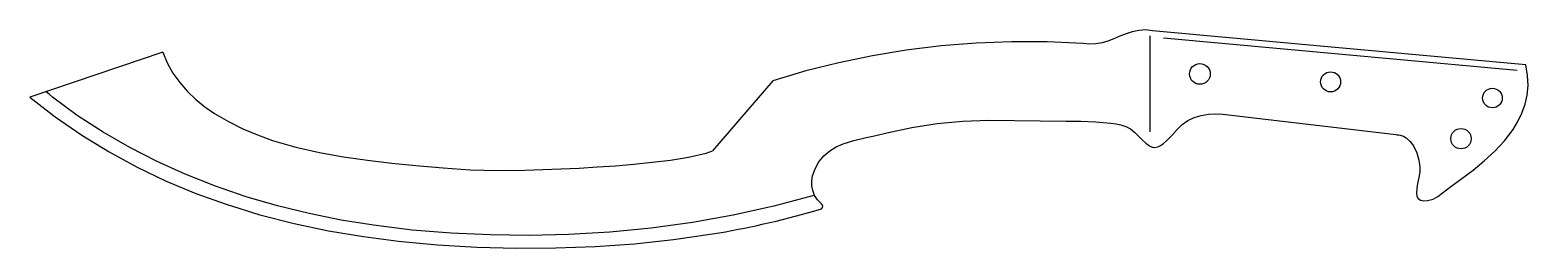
# Model space of a CAD drawing. Header units: millimetres. Extents: x 1 to 297, y -25 to 18.
import ezdxf

# ---------------------------------------------------------------- set-up
doc = ezdxf.new("R2010")
doc.units = ezdxf.units.MM

msp = doc.modelspace()

# ---------------------------------------------------------------- linework, layer by layer
at = {"color": 7, "linetype": 'Continuous'}
for p, q in [((221.95, 16.96), (221.95, -2)), ((224.63, 16.57), (294.55, 10.18)), ((26.87, 13.75), (0.6, 4.83)), ((147.42, 8.1), (135.53, -5.76)), ((236.35, 1.47), (271.16, -2.61))]:
    msp.add_line(p, q, dxfattribs=at)
at = {"color": 7, "linetype": 'Continuous', "flags": 128}
for points in [[(222.46, 17.96), (221.07, 18.12), (219.75, 18.04), (218.47, 17.77), (217.24, 17.36), (216.02, 16.88), (214.81, 16.38), (213.66, 15.94), (212.49, 15.58), (211.29, 15.35), (210.04, 15.3), (208.74, 15.47)], [(296.28, 11.23), (254.94, 15), (222.46, 17.96)], [(208.74, 15.47), (201.64, 15.77), (194.59, 15.78), (187.6, 15.51), (180.68, 14.96), (173.81, 14.13), (167.12, 13.03), (160.5, 11.66), (153.93, 10.02), (147.42, 8.1)], [(26.87, 13.75), (27.73, 11.61), (28.86, 9.6), (30.2, 7.72), (31.72, 5.99), (33.4, 4.4), (35.19, 2.95), (37.08, 1.63), (39.81, 0.01), (42.65, -1.4), (45.57, -2.63), (48.56, -3.69), (53.17, -5.03), (57.85, -6.1), (62.58, -6.95), (67.34, -7.63), (72.11, -8.19), (76.89, -8.65), (82.25, -9.14), (87.62, -9.51), (93, -9.62), (98.38, -9.56), (103.75, -9.41), (109.13, -9.16), (112.75, -8.95), (116.36, -8.7), (119.97, -8.4), (123.58, -8.03), (127.17, -7.59), (130.75, -7.02), (134.28, -6.21)], [(281.44, -12.83), (283.63, -11.25), (285.86, -9.57), (288.05, -7.77), (290.15, -5.83), (292.07, -3.76), (293.75, -1.54), (294.71, 0.04), (295.5, 1.7), (296.12, 3.44), (296.52, 5.26), (296.7, 7.16), (296.62, 9.15), (296.28, 11.23)], [(5.04, 4.83), (4.36, 5.44), (3.83, 5.93)], [(0.6, 4.83), (5.61, 0.94), (10.83, -2.67), (16.23, -5.99), (21.81, -9.01), (27.54, -11.74), (33.4, -14.17), (39.36, -16.33), (46.03, -18.38), (52.79, -20.12), (59.62, -21.56), (66.5, -22.72), (73.42, -23.62), (81.18, -24.34), (88.95, -24.78), (96.74, -24.97), (104.53, -24.93), (112.31, -24.65), (120.08, -24.11), (127.82, -23.29), (135.53, -22.17)], [(155.54, -14.57), (147.62, -16.7), (139.61, -18.47), (131.53, -19.92), (123.41, -21.03), (115.24, -21.82), (107.05, -22.31), (99.32, -22.48), (91.59, -22.39), (83.86, -22.04), (76.15, -21.41), (68.48, -20.47), (62.11, -19.44), (55.79, -18.17), (49.53, -16.64), (43.34, -14.84), (37.24, -12.76), (31.25, -10.39), (25.72, -7.88), (20.31, -5.1), (15.05, -2.06), (9.96, 1.25), (5.04, 4.83)], [(157.04, -16.26), (156.25, -15.44), (155.67, -14.56), (155.31, -13.63), (155.13, -12.67), (155.12, -11.7), (155.27, -10.73), (155.77, -9.3), (156.54, -7.96), (157.52, -6.76), (158.68, -5.76), (159.96, -4.98), (161.32, -4.39), (163.44, -3.71), (165.59, -3.17), (167.77, -2.7), (169.95, -2.23), (174.92, -1.13), (179.94, -0.33), (185.01, 0.12), (190.1, 0.28), (195.2, 0.25), (200.29, 0.15), (205.35, 0.08), (208.29, 0.07), (211.24, -0.01), (214.21, -0.28), (215.22, -0.43), (216.22, -0.63), (217.2, -0.94), (218.11, -1.44), (218.95, -2.11), (219.72, -2.84), (220.45, -3.58), (221.16, -4.25), (221.86, -4.77), (222.4, -5.01), (222.94, -5.1), (223.51, -5), (224.08, -4.72), (224.66, -4.31), (225.23, -3.81), (226.33, -2.65), (227.32, -1.54), (228.31, -0.57), (229.43, 0.22), (230.72, 0.82), (232.11, 1.23), (233.55, 1.47), (234.99, 1.55), (236.35, 1.47)], [(270.78, -2.61), (271.45, -2.64), (272.06, -2.84), (272.63, -3.17), (273.39, -3.89), (274.03, -4.79), (274.69, -6.17), (275.12, -7.59), (275.32, -8.91), (275.29, -9.92), (275.12, -11.03), (274.87, -12.23), (274.7, -13.23), (274.65, -14.13), (274.74, -14.73), (274.99, -15.2), (275.44, -15.49), (276.08, -15.61), (276.8, -15.58), (277.92, -15.28), (278.88, -14.77), (279.74, -14.14), (280.57, -13.46), (281.44, -12.83)], [(134.28, -6.21), (134.98, -5.96), (135.53, -5.76)], [(155.54, -17.67), (156.38, -17.43), (157.04, -17.23)], [(157.04, -17.23), (157.26, -16.96), (157.31, -16.69), (157.23, -16.47), (157.04, -16.26)]]:
    msp.add_lwpolyline(points, dxfattribs=at)
at = {"color": 7, "linetype": 'Continuous'}
for centre, radius in [((231.84, 9.43), 2.05), ((257.68, 7.87), 1.98), ((289.66, 4.67), 1.94), ((283.45, -3.36), 2.01)]:
    msp.add_circle(centre, radius, dxfattribs=at)
msp.add_arc((107.49, 149.21), 173.66, 279.2927, 286.0627, dxfattribs=at)

doc.saveas('drawing.dxf')
